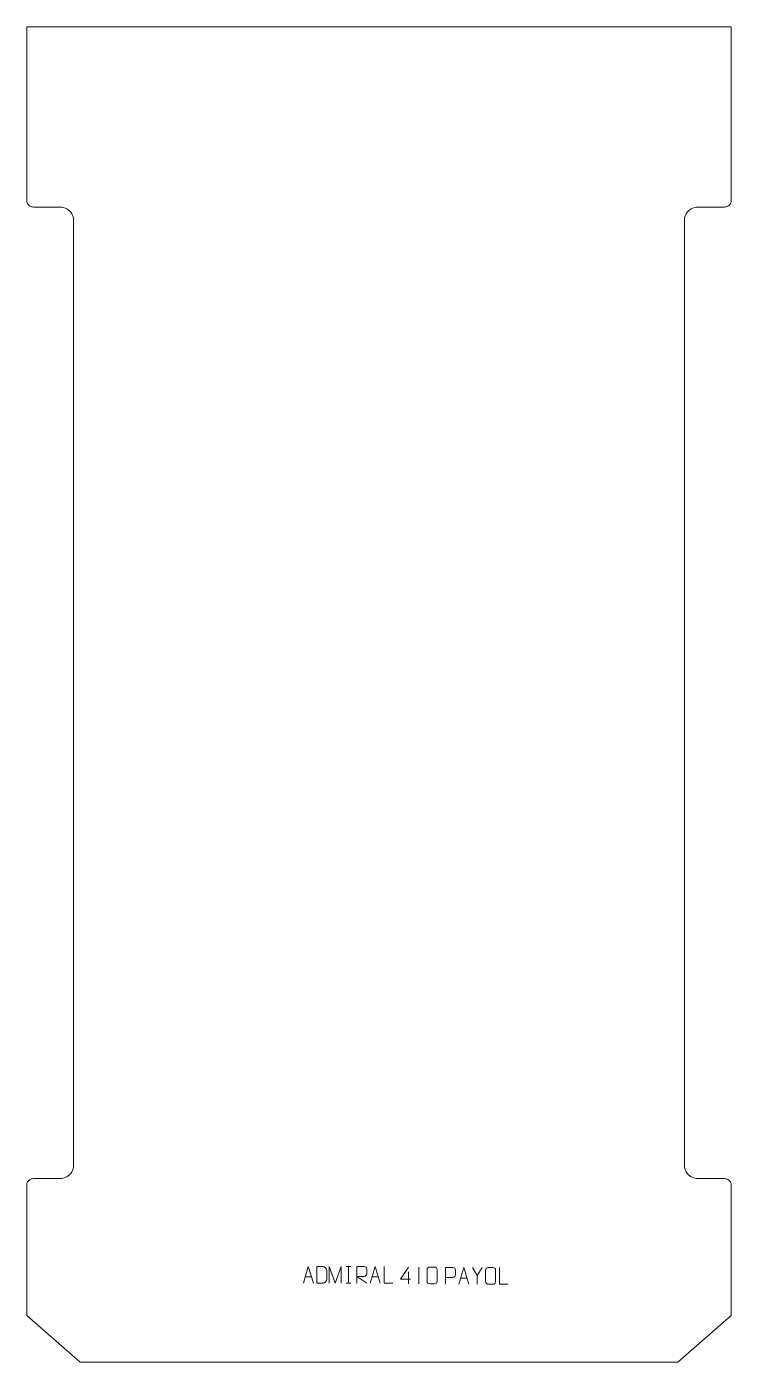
# Model space of a CAD drawing. Header units: millimetres. Extents: x -527 to 527, y -1520 to 480.
import ezdxf

# ---------------------------------------------------------------- set-up
doc = ezdxf.new("R2010")
doc.units = ezdxf.units.MM
doc.header["$MEASUREMENT"] = 0
doc.layers.add('layer 1', color=7, linetype='Continuous')

msp = doc.modelspace()

# ---------------------------------------------------------------- linework, layer by layer
at = {"layer": 'layer 1', "color": 242, "lineweight": 9}
msp.add_open_spline([(522.4999, -1246.3391), (522.4999, -1246.3391), (523.5871, -1247.0652), (523.5871, -1247.0652), (523.5871, -1247.0652), (523.5871, -1247.0652), (524.5709, -1247.9288), (524.5709, -1247.9288), (524.5709, -1247.9288), (524.5709, -1247.9288), (525.4339, -1248.912), (525.4339, -1248.912), (525.4339, -1248.912), (525.4339, -1248.912), (526.16, -1249.9992), (526.16, -1249.9992), (526.16, -1249.9992), (526.16, -1249.9992), (526.7387, -1251.1719), (526.7387, -1251.1719), (526.7387, -1251.1719), (526.7387, -1251.1719), (527.1589, -1252.4113), (527.1589, -1252.4113), (527.1589, -1252.4113), (527.1589, -1252.4113), (527.4144, -1253.6928), (527.4144, -1253.6928), (527.4144, -1253.6928), (527.4144, -1253.6928), (527.4989, -1254.9993), (527.4989, -1254.9993), (527.4989, -1254.9993), (527.4989, -1254.9993), (527.4989, -1449.9996), (527.4989, -1449.9996), (527.4989, -1449.9996), (527.4989, -1449.9996), (447.5005, -1519.9989), (447.5005, -1519.9989), (447.5005, -1519.9989), (447.5005, -1519.9989), (-447.5005, -1519.9989), (-447.5005, -1519.9989), (-447.5005, -1519.9989), (-447.5005, -1519.9989), (-527.4989, -1449.9996), (-527.4989, -1449.9996), (-527.4989, -1449.9996), (-527.4989, -1449.9996), (-527.4989, -1254.9993), (-527.4989, -1254.9993), (-527.4989, -1254.9993), (-527.4989, -1254.9993), (-527.415, -1253.6928), (-527.415, -1253.6928), (-527.415, -1253.6928), (-527.415, -1253.6928), (-527.1589, -1252.4113), (-527.1589, -1252.4113), (-527.1589, -1252.4113), (-527.1589, -1252.4113), (-526.7387, -1251.1719), (-526.7387, -1251.1719), (-526.7387, -1251.1719), (-526.7387, -1251.1719), (-526.16, -1249.9992), (-526.16, -1249.9992), (-526.16, -1249.9992), (-526.16, -1249.9992), (-525.4344, -1248.912), (-525.4344, -1248.912), (-525.4344, -1248.912), (-525.4344, -1248.912), (-524.5709, -1247.9288), (-524.5709, -1247.9288), (-524.5709, -1247.9288), (-524.5709, -1247.9288), (-523.5871, -1247.0652), (-523.5871, -1247.0652), (-523.5871, -1247.0652), (-523.5871, -1247.0652), (-522.5004, -1246.3391), (-522.5004, -1246.3391), (-522.5004, -1246.3391), (-522.5004, -1246.3391), (-521.3277, -1245.7609), (-521.3277, -1245.7609), (-521.3277, -1245.7609), (-521.3277, -1245.7609), (-520.0878, -1245.3402), (-520.0878, -1245.3402), (-520.0878, -1245.3402), (-520.0878, -1245.3402), (-518.8046, -1245.0847), (-518.8046, -1245.0847), (-518.8046, -1245.0847), (-518.8046, -1245.0847), (-517.4998, -1244.9986), (-517.4998, -1244.9986), (-517.4998, -1244.9986), (-517.4998, -1244.9986), (-477.5, -1244.9986), (-477.5, -1244.9986), (-477.5, -1244.9986), (-477.5, -1244.9986), (-474.8887, -1244.8286), (-474.8887, -1244.8286), (-474.8887, -1244.8286), (-474.8887, -1244.8286), (-472.3234, -1244.3185), (-472.3234, -1244.3185), (-472.3234, -1244.3185), (-472.3234, -1244.3185), (-469.8464, -1243.4761), (-469.8464, -1243.4761), (-469.8464, -1243.4761), (-469.8464, -1243.4761), (-467.5009, -1242.3207), (-467.5009, -1242.3207), (-467.5009, -1242.3207), (-467.5009, -1242.3207), (-465.3254, -1240.8669), (-465.3254, -1240.8669), (-465.3254, -1240.8669), (-465.3254, -1240.8669), (-463.3579, -1239.1403), (-463.3579, -1239.1403), (-463.3579, -1239.1403), (-463.3579, -1239.1403), (-461.6329, -1237.1749), (-461.6329, -1237.1749), (-461.6329, -1237.1749), (-461.6329, -1237.1749), (-460.1797, -1234.9994), (-460.1797, -1234.9994), (-460.1797, -1234.9994), (-460.1797, -1234.9994), (-459.0221, -1232.6518), (-459.0221, -1232.6518), (-459.0221, -1232.6518), (-459.0221, -1232.6518), (-458.1818, -1230.1748), (-458.1818, -1230.1748), (-458.1818, -1230.1748), (-458.1818, -1230.1748), (-457.6718, -1227.6095), (-457.6718, -1227.6095), (-457.6718, -1227.6095), (-457.6718, -1227.6095), (-457.4996, -1225.0003), (-457.4996, -1225.0003), (-457.4996, -1225.0003), (-457.4996, -1225.0003), (-457.4996, 190.0007), (-457.4996, 190.0007), (-457.4996, 190.0007), (-457.4996, 190.0007), (-457.6696, 192.6023), (-457.6696, 192.6023), (-457.6696, 192.6023), (-457.6696, 192.6023), (-458.178, 195.1595), (-458.178, 195.1595), (-458.178, 195.1595), (-458.178, 195.1595), (-459.0124, 197.6311), (-459.0124, 197.6311), (-459.0124, 197.6311), (-459.0124, 197.6311), (-460.1624, 199.9712), (-460.1624, 199.9712), (-460.1624, 199.9712), (-460.1624, 199.9712), (-461.6085, 202.1429), (-461.6085, 202.1429), (-461.6085, 202.1429), (-461.6085, 202.1429), (-463.3232, 204.1061), (-463.3232, 204.1061), (-463.3232, 204.1061), (-463.3232, 204.1061), (-465.2794, 205.8311), (-465.2794, 205.8311), (-465.2794, 205.8311), (-465.2794, 205.8311), (-467.4413, 207.2864), (-467.4413, 207.2864), (-467.4413, 207.2864), (-467.4413, 207.2864), (-469.7776, 208.45), (-469.7776, 208.45), (-469.7776, 208.45), (-469.7776, 208.45), (-472.2433, 209.2978), (-472.2433, 209.2978), (-472.2433, 209.2978), (-472.2433, 209.2978), (-474.7988, 209.8171), (-474.7988, 209.8171), (-474.7988, 209.8171), (-474.7988, 209.8171), (-477.4004, 210.0006), (-477.4004, 210.0006), (-477.4004, 210.0006), (-477.4004, 210.0006), (-517.4998, 210.0006), (-517.4998, 210.0006), (-517.4998, 210.0006), (-517.4998, 210.0006), (-518.8046, 210.0867), (-518.8046, 210.0867), (-518.8046, 210.0867), (-518.8046, 210.0867), (-520.0878, 210.3406), (-520.0878, 210.3406), (-520.0878, 210.3406), (-520.0878, 210.3406), (-521.3277, 210.7608), (-521.3277, 210.7608), (-521.3277, 210.7608), (-521.3277, 210.7608), (-522.5004, 211.3396), (-522.5004, 211.3396), (-522.5004, 211.3396), (-522.5004, 211.3396), (-523.5871, 212.0673), (-523.5871, 212.0673), (-523.5871, 212.0673), (-523.5871, 212.0673), (-524.5709, 212.9287), (-524.5709, 212.9287), (-524.5709, 212.9287), (-524.5709, 212.9287), (-525.4344, 213.9125), (-525.4344, 213.9125), (-525.4344, 213.9125), (-525.4344, 213.9125), (-526.16, 214.9991), (-526.16, 214.9991), (-526.16, 214.9991), (-526.16, 214.9991), (-526.7387, 216.174), (-526.7387, 216.174), (-526.7387, 216.174), (-526.7387, 216.174), (-527.1589, 217.4117), (-527.1589, 217.4117), (-527.1589, 217.4117), (-527.1589, 217.4117), (-527.415, 218.6954), (-527.415, 218.6954), (-527.415, 218.6954), (-527.415, 218.6954), (-527.4989, 219.9998), (-527.4989, 219.9998), (-527.4989, 219.9998), (-527.4989, 219.9998), (-527.4989, 480.0009), (-527.4989, 480.0009), (-527.4989, 480.0009), (-527.4989, 480.0009), (527.4989, 480.0009), (527.4989, 480.0009), (527.4989, 480.0009), (527.4989, 480.0009), (527.4989, 219.9998), (527.4989, 219.9998), (527.4989, 219.9998), (527.4989, 219.9998), (527.4144, 218.6954), (527.4144, 218.6954), (527.4144, 218.6954), (527.4144, 218.6954), (527.1589, 217.4117), (527.1589, 217.4117), (527.1589, 217.4117), (527.1589, 217.4117), (526.7387, 216.174), (526.7387, 216.174), (526.7387, 216.174), (526.7387, 216.174), (526.16, 214.9991), (526.16, 214.9991), (526.16, 214.9991), (526.16, 214.9991), (525.4339, 213.9125), (525.4339, 213.9125), (525.4339, 213.9125), (525.4339, 213.9125), (524.5709, 212.9287), (524.5709, 212.9287), (524.5709, 212.9287), (524.5709, 212.9287), (523.5871, 212.0673), (523.5871, 212.0673), (523.5871, 212.0673), (523.5871, 212.0673), (522.4999, 211.3396), (522.4999, 211.3396), (522.4999, 211.3396), (522.4999, 211.3396), (521.3255, 210.7608), (521.3255, 210.7608), (521.3255, 210.7608), (521.3255, 210.7608), (520.0878, 210.3406), (520.0878, 210.3406), (520.0878, 210.3406), (520.0878, 210.3406), (518.8041, 210.0867), (518.8041, 210.0867), (518.8041, 210.0867), (518.8041, 210.0867), (517.4998, 210.0006), (517.4998, 210.0006), (517.4998, 210.0006), (517.4998, 210.0006), (477.3999, 210.0006), (477.3999, 210.0006), (477.3999, 210.0006), (477.3999, 210.0006), (474.7988, 209.8171), (474.7988, 209.8171), (474.7988, 209.8171), (474.7988, 209.8171), (472.2427, 209.2978), (472.2427, 209.2978), (472.2427, 209.2978), (472.2427, 209.2978), (469.7771, 208.45), (469.7771, 208.45), (469.7771, 208.45), (469.7771, 208.45), (467.4413, 207.2864), (467.4413, 207.2864), (467.4413, 207.2864), (467.4413, 207.2864), (465.2789, 205.8311), (465.2789, 205.8311), (465.2789, 205.8311), (465.2789, 205.8311), (463.3211, 204.1061), (463.3211, 204.1061), (463.3211, 204.1061), (463.3211, 204.1061), (461.608, 202.1429), (461.608, 202.1429), (461.608, 202.1429), (461.608, 202.1429), (460.1618, 199.9712), (460.1618, 199.9712), (460.1618, 199.9712), (460.1618, 199.9712), (459.0124, 197.6311), (459.0124, 197.6311), (459.0124, 197.6311), (459.0124, 197.6311), (458.1775, 195.1595), (458.1775, 195.1595), (458.1775, 195.1595), (458.1775, 195.1595), (457.6696, 192.6023), (457.6696, 192.6023), (457.6696, 192.6023), (457.6696, 192.6023), (457.4996, 190.0007), (457.4996, 190.0007), (457.4996, 190.0007), (457.4996, 190.0007), (457.4996, -1225.0003), (457.4996, -1225.0003), (457.4996, -1225.0003), (457.4996, -1225.0003), (457.6712, -1227.6095), (457.6712, -1227.6095), (457.6712, -1227.6095), (457.6712, -1227.6095), (458.1813, -1230.1748), (458.1813, -1230.1748), (458.1813, -1230.1748), (458.1813, -1230.1748), (459.0216, -1232.6518), (459.0216, -1232.6518), (459.0216, -1232.6518), (459.0216, -1232.6518), (460.1791, -1234.9994), (460.1791, -1234.9994), (460.1791, -1234.9994), (460.1791, -1234.9994), (461.6329, -1237.1749), (461.6329, -1237.1749), (461.6329, -1237.1749), (461.6329, -1237.1749), (463.3573, -1239.1403), (463.3573, -1239.1403), (463.3573, -1239.1403), (463.3573, -1239.1403), (465.3249, -1240.8669), (465.3249, -1240.8669), (465.3249, -1240.8669), (465.3249, -1240.8669), (467.4982, -1242.3207), (467.4982, -1242.3207), (467.4982, -1242.3207), (467.4982, -1242.3207), (469.8458, -1243.4761), (469.8458, -1243.4761), (469.8458, -1243.4761), (469.8458, -1243.4761), (472.3234, -1244.3185), (472.3234, -1244.3185), (472.3234, -1244.3185), (472.3234, -1244.3185), (474.8882, -1244.8286), (474.8882, -1244.8286), (474.8882, -1244.8286), (474.8882, -1244.8286), (477.4995, -1244.9986), (477.4995, -1244.9986), (477.4995, -1244.9986), (477.4995, -1244.9986), (517.4998, -1244.9986), (517.4998, -1244.9986), (517.4998, -1244.9986), (517.4998, -1244.9986), (518.8041, -1245.0847), (518.8041, -1245.0847), (518.8041, -1245.0847), (518.8041, -1245.0847), (520.0878, -1245.3402), (520.0878, -1245.3402), (520.0878, -1245.3402), (520.0878, -1245.3402), (521.3255, -1245.7609), (521.3255, -1245.7609), (521.3255, -1245.7609), (521.3255, -1245.7609), (522.4999, -1246.3391), (522.4999, -1246.3391)], degree=3, knots=[0, 0, 0, 0, 0.009009009, 0.009009009, 0.009009009, 0.009009009, 0.018018018, 0.018018018, 0.018018018, 0.018018018, 0.027027027, 0.027027027, 0.027027027, 0.027027027, 0.036036036, 0.036036036, 0.036036036, 0.036036036, 0.045045045, 0.045045045, 0.045045045, 0.045045045, 0.054054054, 0.054054054, 0.054054054, 0.054054054, 0.063063063, 0.063063063, 0.063063063, 0.063063063, 0.072072072, 0.072072072, 0.072072072, 0.072072072, 0.081081081, 0.081081081, 0.081081081, 0.081081081, 0.09009009, 0.09009009, 0.09009009, 0.09009009, 0.099099099, 0.099099099, 0.099099099, 0.099099099, 0.108108108, 0.108108108, 0.108108108, 0.108108108, 0.117117117, 0.117117117, 0.117117117, 0.117117117, 0.126126126, 0.126126126, 0.126126126, 0.126126126, 0.135135135, 0.135135135, 0.135135135, 0.135135135, 0.144144144, 0.144144144, 0.144144144, 0.144144144, 0.153153153, 0.153153153, 0.153153153, 0.153153153, 0.162162162, 0.162162162, 0.162162162, 0.162162162, 0.171171171, 0.171171171, 0.171171171, 0.171171171, 0.18018018, 0.18018018, 0.18018018, 0.18018018, 0.189189189, 0.189189189, 0.189189189, 0.189189189, 0.198198198, 0.198198198, 0.198198198, 0.198198198, 0.207207207, 0.207207207, 0.207207207, 0.207207207, 0.216216216, 0.216216216, 0.216216216, 0.216216216, 0.225225225, 0.225225225, 0.225225225, 0.225225225, 0.234234234, 0.234234234, 0.234234234, 0.234234234, 0.243243243, 0.243243243, 0.243243243, 0.243243243, 0.252252252, 0.252252252, 0.252252252, 0.252252252, 0.261261261, 0.261261261, 0.261261261, 0.261261261, 0.27027027, 0.27027027, 0.27027027, 0.27027027, 0.279279279, 0.279279279, 0.279279279, 0.279279279, 0.288288288, 0.288288288, 0.288288288, 0.288288288, 0.297297297, 0.297297297, 0.297297297, 0.297297297, 0.306306306, 0.306306306, 0.306306306, 0.306306306, 0.315315315, 0.315315315, 0.315315315, 0.315315315, 0.324324324, 0.324324324, 0.324324324, 0.324324324, 0.333333333, 0.333333333, 0.333333333, 0.333333333, 0.342342342, 0.342342342, 0.342342342, 0.342342342, 0.351351351, 0.351351351, 0.351351351, 0.351351351, 0.36036036, 0.36036036, 0.36036036, 0.36036036, 0.369369369, 0.369369369, 0.369369369, 0.369369369, 0.378378378, 0.378378378, 0.378378378, 0.378378378, 0.387387387, 0.387387387, 0.387387387, 0.387387387, 0.396396396, 0.396396396, 0.396396396, 0.396396396, 0.405405405, 0.405405405, 0.405405405, 0.405405405, 0.414414414, 0.414414414, 0.414414414, 0.414414414, 0.423423423, 0.423423423, 0.423423423, 0.423423423, 0.432432432, 0.432432432, 0.432432432, 0.432432432, 0.441441441, 0.441441441, 0.441441441, 0.441441441, 0.45045045, 0.45045045, 0.45045045, 0.45045045, 0.459459459, 0.459459459, 0.459459459, 0.459459459, 0.468468468, 0.468468468, 0.468468468, 0.468468468, 0.477477477, 0.477477477, 0.477477477, 0.477477477, 0.486486486, 0.486486486, 0.486486486, 0.486486486, 0.495495495, 0.495495495, 0.495495495, 0.495495495, 0.504504505, 0.504504505, 0.504504505, 0.504504505, 0.513513514, 0.513513514, 0.513513514, 0.513513514, 0.522522523, 0.522522523, 0.522522523, 0.522522523, 0.531531532, 0.531531532, 0.531531532, 0.531531532, 0.540540541, 0.540540541, 0.540540541, 0.540540541, 0.54954955, 0.54954955, 0.54954955, 0.54954955, 0.558558559, 0.558558559, 0.558558559, 0.558558559, 0.567567568, 0.567567568, 0.567567568, 0.567567568, 0.576576577, 0.576576577, 0.576576577, 0.576576577, 0.585585586, 0.585585586, 0.585585586, 0.585585586, 0.594594595, 0.594594595, 0.594594595, 0.594594595, 0.603603604, 0.603603604, 0.603603604, 0.603603604, 0.612612613, 0.612612613, 0.612612613, 0.612612613, 0.621621622, 0.621621622, 0.621621622, 0.621621622, 0.630630631, 0.630630631, 0.630630631, 0.630630631, 0.63963964, 0.63963964, 0.63963964, 0.63963964, 0.648648649, 0.648648649, 0.648648649, 0.648648649, 0.657657658, 0.657657658, 0.657657658, 0.657657658, 0.666666667, 0.666666667, 0.666666667, 0.666666667, 0.675675676, 0.675675676, 0.675675676, 0.675675676, 0.684684685, 0.684684685, 0.684684685, 0.684684685, 0.693693694, 0.693693694, 0.693693694, 0.693693694, 0.702702703, 0.702702703, 0.702702703, 0.702702703, 0.711711712, 0.711711712, 0.711711712, 0.711711712, 0.720720721, 0.720720721, 0.720720721, 0.720720721, 0.72972973, 0.72972973, 0.72972973, 0.72972973, 0.738738739, 0.738738739, 0.738738739, 0.738738739, 0.747747748, 0.747747748, 0.747747748, 0.747747748, 0.756756757, 0.756756757, 0.756756757, 0.756756757, 0.765765766, 0.765765766, 0.765765766, 0.765765766, 0.774774775, 0.774774775, 0.774774775, 0.774774775, 0.783783784, 0.783783784, 0.783783784, 0.783783784, 0.792792793, 0.792792793, 0.792792793, 0.792792793, 0.801801802, 0.801801802, 0.801801802, 0.801801802, 0.810810811, 0.810810811, 0.810810811, 0.810810811, 0.81981982, 0.81981982, 0.81981982, 0.81981982, 0.828828829, 0.828828829, 0.828828829, 0.828828829, 0.837837838, 0.837837838, 0.837837838, 0.837837838, 0.846846847, 0.846846847, 0.846846847, 0.846846847, 0.855855856, 0.855855856, 0.855855856, 0.855855856, 0.864864865, 0.864864865, 0.864864865, 0.864864865, 0.873873874, 0.873873874, 0.873873874, 0.873873874, 0.882882883, 0.882882883, 0.882882883, 0.882882883, 0.891891892, 0.891891892, 0.891891892, 0.891891892, 0.900900901, 0.900900901, 0.900900901, 0.900900901, 0.90990991, 0.90990991, 0.90990991, 0.90990991, 0.918918919, 0.918918919, 0.918918919, 0.918918919, 0.927927928, 0.927927928, 0.927927928, 0.927927928, 0.936936937, 0.936936937, 0.936936937, 0.936936937, 0.945945946, 0.945945946, 0.945945946, 0.945945946, 0.954954955, 0.954954955, 0.954954955, 0.954954955, 0.963963964, 0.963963964, 0.963963964, 0.963963964, 0.972972973, 0.972972973, 0.972972973, 0.972972973, 0.981981982, 0.981981982, 0.981981982, 0.981981982, 1, 1, 1, 1], dxfattribs=at)
at = {"layer": 'layer 1', "color": 250, "lineweight": 9}
for points, knots in [([(-113.1978, -1401.4988), (-113.1978, -1401.4988), (-105.8268, -1376.5453), (-105.8268, -1376.5453), (-105.8268, -1376.5453), (-105.8268, -1376.5453), (-98.2569, -1401.4988), (-98.2569, -1401.4988)], [0, 0, 0, 0, 0.333333333, 0.333333333, 0.333333333, 0.333333333, 1, 1, 1, 1]), ([(-93.1196, -1401.4707), (-90.7878, -1401.4703), (-85.8376, -1401.4943), (-83.5061, -1401.4946), (-83.5061, -1401.4946), (-81.5811, -1401.6), (-78.2625, -1398.0584), (-78.2737, -1396.0411), (-78.2737, -1396.0411), (-78.2741, -1390.271), (-78.2741, -1388.1013), (-78.2737, -1382.332), (-78.2737, -1382.332), (-78.278, -1380.1939), (-81.6525, -1376.5338), (-83.8049, -1376.5473), (-83.8049, -1376.5473), (-86.1306, -1376.5473), (-90.8549, -1376.5473), (-93.181, -1376.5473), (-93.181, -1376.5473), (-93.1806, -1382.2942), (-93.1193, -1395.7234), (-93.1196, -1401.4707)], [0, 0, 0, 0, 0.142857143, 0.142857143, 0.142857143, 0.142857143, 0.285714286, 0.285714286, 0.285714286, 0.285714286, 0.428571429, 0.428571429, 0.428571429, 0.428571429, 0.571428571, 0.571428571, 0.571428571, 0.571428571, 0.714285714, 0.714285714, 0.714285714, 0.714285714, 1, 1, 1, 1]), ([(-74.5698, -1401.501), (-74.5698, -1401.501), (-74.5698, -1376.5431), (-74.5698, -1376.5431), (-74.5698, -1376.5431), (-74.5698, -1376.5431), (-65.6447, -1401.501), (-65.6447, -1401.501), (-65.6447, -1401.501), (-65.6447, -1401.501), (-56.8848, -1376.5436), (-56.8848, -1376.5436), (-56.8848, -1376.5436), (-56.8848, -1376.5436), (-56.8848, -1401.501), (-56.8848, -1401.501)], [0, 0, 0, 0, 0.2, 0.2, 0.2, 0.2, 0.4, 0.4, 0.4, 0.4, 0.6, 0.6, 0.6, 0.6, 1, 1, 1, 1]), ([(-33.0593, -1401.4988), (-33.0593, -1401.4988), (-33.0593, -1376.5453), (-33.0593, -1376.5453), (-33.0593, -1376.5453), (-29.4645, -1376.5453), (-25.869, -1376.5453), (-22.2738, -1376.5453), (-22.2738, -1376.5453), (-19.9485, -1376.583), (-18.3912, -1378.073), (-18.3953, -1380.4394), (-18.3953, -1380.4394), (-18.3957, -1382.4749), (-18.3957, -1385.5343), (-18.3953, -1387.5703), (-18.3953, -1387.5703), (-18.4018, -1389.4458), (-20.2141, -1391.3876), (-22.2236, -1391.4067), (-22.2236, -1391.4067), (-22.2236, -1391.4067), (-33.0593, -1391.4067), (-33.0593, -1391.4067), (-33.0593, -1391.4067), (-33.0593, -1391.4067), (-18.4046, -1401.4988), (-18.4046, -1401.4988)], [0, 0, 0, 0, 0.125, 0.125, 0.125, 0.125, 0.25, 0.25, 0.25, 0.25, 0.375, 0.375, 0.375, 0.375, 0.5, 0.5, 0.5, 0.5, 0.625, 0.625, 0.625, 0.625, 0.75, 0.75, 0.75, 0.75, 1, 1, 1, 1]), ([(-13.1978, -1401.4988), (-13.1978, -1401.4988), (-5.8268, -1376.5453), (-5.8268, -1376.5453), (-5.8268, -1376.5453), (-5.8268, -1376.5453), (1.7431, -1401.4988), (1.7431, -1401.4988)], [0, 0, 0, 0, 0.333333333, 0.333333333, 0.333333333, 0.333333333, 1, 1, 1, 1]), ([(20.7472, -1401.4989), (20.7472, -1401.4989), (7.7981, -1401.4989), (7.7981, -1401.4989), (7.7981, -1401.4989), (7.7981, -1401.4989), (7.7981, -1376.5453), (7.7981, -1376.5453)], [0, 0, 0, 0, 0.333333333, 0.333333333, 0.333333333, 0.333333333, 1, 1, 1, 1]), ([(46.9944, -1395.5487), (46.9944, -1395.5487), (32.1727, -1395.5487), (32.1727, -1395.5487), (32.1727, -1395.5487), (32.1727, -1395.5487), (44.0503, -1377.4782), (44.0503, -1377.4782)], [0, 0, 0, 0, 0.333333333, 0.333333333, 0.333333333, 0.333333333, 1, 1, 1, 1]), ([(76.0029, -1377.466), (78.369, -1377.466), (80.7355, -1377.466), (83.102, -1377.466), (83.102, -1377.466), (85.0825, -1377.4304), (87.1085, -1378.9247), (87.1356, -1381.3668), (87.1356, -1381.3668), (87.1352, -1387.1242), (87.1352, -1392.882), (87.1356, -1398.6402), (87.1356, -1398.6402), (86.9935, -1400.9678), (85.2871, -1402.4501), (83.102, -1402.4609), (83.102, -1402.4609), (80.7296, -1402.4605), (78.3572, -1402.4605), (75.9852, -1402.4609), (75.9852, -1402.4609), (74.0267, -1402.5665), (72.0203, -1400.6786), (72.0317, -1398.6576), (72.0317, -1398.6576), (72.0321, -1392.877), (72.0321, -1387.0967), (72.0317, -1381.3169), (72.0317, -1381.3169), (72.036, -1379.1749), (73.8131, -1377.4524), (76.0029, -1377.466)], [0, 0, 0, 0, 0.111111111, 0.111111111, 0.111111111, 0.111111111, 0.222222222, 0.222222222, 0.222222222, 0.222222222, 0.333333333, 0.333333333, 0.333333333, 0.333333333, 0.444444444, 0.444444444, 0.444444444, 0.444444444, 0.555555556, 0.555555556, 0.555555556, 0.555555556, 0.666666667, 0.666666667, 0.666666667, 0.666666667, 0.777777778, 0.777777778, 0.777777778, 0.777777778, 1, 1, 1, 1]), ([(99.8039, -1403.0584), (99.8039, -1403.0584), (99.8039, -1378.1048), (99.8039, -1378.1048), (99.8039, -1378.1048), (103.3989, -1378.1048), (106.9942, -1378.1048), (110.5896, -1378.1048), (110.5896, -1378.1048), (112.9148, -1378.1427), (114.4722, -1379.6328), (114.468, -1381.9989), (114.468, -1381.9989), (114.4676, -1384.0346), (114.4676, -1387.0939), (114.468, -1389.1299), (114.468, -1389.1299), (114.4615, -1391.0053), (112.6493, -1392.9472), (110.6397, -1392.9663), (110.6397, -1392.9663), (110.6397, -1392.9663), (99.8039, -1392.9663), (99.8039, -1392.9663)], [0, 0, 0, 0, 0.142857143, 0.142857143, 0.142857143, 0.142857143, 0.285714286, 0.285714286, 0.285714286, 0.285714286, 0.428571429, 0.428571429, 0.428571429, 0.428571429, 0.571428571, 0.571428571, 0.571428571, 0.571428571, 0.714285714, 0.714285714, 0.714285714, 0.714285714, 1, 1, 1, 1]), ([(119.6656, -1403.0583), (119.6656, -1403.0583), (127.0366, -1378.1048), (127.0366, -1378.1048), (127.0366, -1378.1048), (127.0366, -1378.1048), (134.6065, -1403.0583), (134.6065, -1403.0583)], [0, 0, 0, 0, 0.333333333, 0.333333333, 0.333333333, 0.333333333, 1, 1, 1, 1]), ([(154.4577, -1378.1048), (154.4577, -1378.1048), (147.1353, -1390.0035), (147.1353, -1390.0035), (147.1353, -1390.0035), (147.1353, -1390.0035), (147.136, -1403.0584), (147.136, -1403.0584)], [0, 0, 0, 0, 0.333333333, 0.333333333, 0.333333333, 0.333333333, 1, 1, 1, 1]), ([(163.6164, -1378.1051), (165.9421, -1378.1051), (168.2682, -1378.1051), (170.5943, -1378.1051), (170.5943, -1378.1051), (172.5409, -1378.0695), (174.5323, -1379.5611), (174.559, -1381.9987), (174.559, -1381.9987), (174.5586, -1387.7456), (174.5586, -1393.4929), (174.559, -1399.2406), (174.559, -1399.2406), (174.4192, -1401.564), (172.742, -1403.0436), (170.5943, -1403.0544), (170.5943, -1403.0544), (168.2624, -1403.054), (165.9305, -1403.054), (163.599, -1403.0544), (163.599, -1403.0544), (161.674, -1403.1598), (159.7019, -1401.2753), (159.7131, -1399.258), (159.7131, -1399.258), (159.7134, -1393.4879), (159.7134, -1387.7182), (159.7131, -1381.9489), (159.7131, -1381.9489), (159.7173, -1379.8108), (161.464, -1378.0916), (163.6164, -1378.1051)], [0, 0, 0, 0, 0.111111111, 0.111111111, 0.111111111, 0.111111111, 0.222222222, 0.222222222, 0.222222222, 0.222222222, 0.333333333, 0.333333333, 0.333333333, 0.333333333, 0.444444444, 0.444444444, 0.444444444, 0.444444444, 0.555555556, 0.555555556, 0.555555556, 0.555555556, 0.666666667, 0.666666667, 0.666666667, 0.666666667, 0.777777778, 0.777777778, 0.777777778, 0.777777778, 1, 1, 1, 1]), ([(193.6105, -1403.0584), (193.6105, -1403.0584), (180.6614, -1403.0584), (180.6614, -1403.0584), (180.6614, -1403.0584), (180.6614, -1403.0584), (180.6614, -1378.1048), (180.6614, -1378.1048)], [0, 0, 0, 0, 0.333333333, 0.333333333, 0.333333333, 0.333333333, 1, 1, 1, 1])]:
    msp.add_open_spline(points, degree=3, knots=knots, dxfattribs=at)
for points in [[(-49.3114, -1376.5453), (-49.3114, -1376.5453), (-42.1433, -1376.5453), (-42.1433, -1376.5453)], [(-45.7274, -1376.5453), (-45.7274, -1376.5453), (-45.7274, -1401.4988), (-45.7274, -1401.4988)], [(59.5836, -1377.4782), (59.5836, -1377.4782), (59.5836, -1402.4523), (59.5836, -1402.4523)], [(147.1353, -1390.0035), (147.1353, -1390.0035), (139.8144, -1378.1048), (139.8144, -1378.1048)], [(-110.4752, -1392.2494), (-110.4752, -1392.2494), (-100.9795, -1392.2494), (-100.9795, -1392.2494)], [(-10.4752, -1392.2494), (-10.4752, -1392.2494), (-0.9795, -1392.2494), (-0.9795, -1392.2494)], [(44.0503, -1384.7876), (44.0503, -1384.7876), (44.0503, -1402.4523), (44.0503, -1402.4523)], [(122.3882, -1393.8089), (122.3882, -1393.8089), (131.8839, -1393.8089), (131.8839, -1393.8089)], [(-49.3114, -1401.4988), (-49.3114, -1401.4988), (-42.1433, -1401.4988), (-42.1433, -1401.4988)]]:
    msp.add_open_spline(points, degree=3, dxfattribs=at)

doc.saveas('drawing.dxf')
